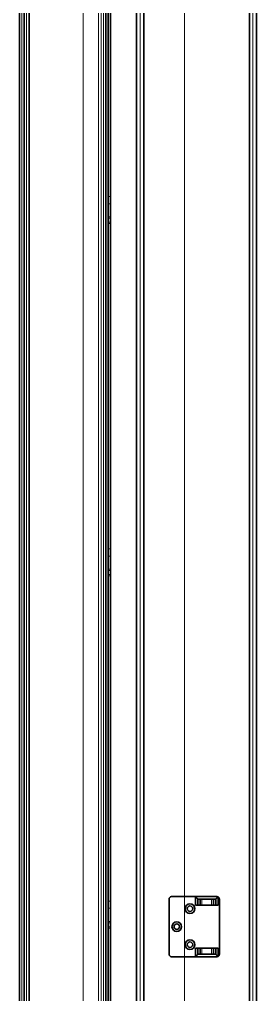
# Model space of a CAD drawing. Header units: millimetres. Extents: x 6115 to 12360, y 7255 to 12668.
# Drawn here: x 6127 to 6325, y 8779 to 9591 of the extents above; entities that cross this region are included whole.
import ezdxf

# ---------------------------------------------------------------- set-up
doc = ezdxf.new("R2010")
doc.units = ezdxf.units.MM
doc.layers.add('外形線', color=7, linetype='Continuous', lineweight=50)

msp = doc.modelspace()

# ---------------------------------------------------------------- linework, layer by layer
at = {"layer": '外形線', "linetype": 'Continuous', "lineweight": 35}
for p, q in [((6126.9, 7664.79), (6126.9, 10322.99)), ((6130.9, 7665.42), (6130.9, 10321.32)), ((6134.9, 10320.9), (6134.9, 7666.05)), ((6198.9, 7819.71), (6198.9, 10320.9)), ((6224.61, 10324.95), (6224.61, 7626.32)), ((6230.61, 7626.32), (6230.61, 10324.32)), ((6318.61, 10324.32), (6318.61, 7626.32)), ((6200.9, 7819.71), (6200.9, 10318.18)), ((6202.9, 7819.71), (6202.9, 10318.18)), ((6324.61, 7630.18), (6324.61, 10277.56)), ((6253.61, 8860.82), (6273.61, 8860.82)), ((6273.61, 8860.82), (6273.61, 8853.82)), ((6273.61, 8860.82), (6291.61, 8860.82)), ((6292.61, 8853.82), (6292.61, 8860.55)), ((6251.61, 8812.82), (6251.61, 8858.82)), ((6273.61, 8853.82), (6275.61, 8853.82)), ((6275.61, 8858.82), (6275.61, 8853.82)), ((6275.61, 8858.82), (6277.61, 8858.82)), ((6277.61, 8853.82), (6275.61, 8853.82)), ((6277.61, 8853.82), (6277.61, 8858.82)), ((6288.61, 8858.82), (6277.61, 8858.82)), ((6277.61, 8853.82), (6288.61, 8853.82)), ((6288.61, 8858.82), (6290.61, 8858.82)), ((6288.61, 8858.82), (6288.61, 8853.82)), ((6290.61, 8853.82), (6288.61, 8853.82)), ((6290.61, 8853.82), (6290.61, 8858.82)), ((6290.61, 8853.82), (6292.61, 8853.82)), ((6293.61, 8858.82), (6293.61, 8812.82)), ((6273.61, 8810.82), (6253.61, 8810.82)), ((6275.61, 8817.82), (6273.61, 8817.82)), ((6273.61, 8817.82), (6273.61, 8810.82)), ((6291.61, 8810.82), (6273.61, 8810.82)), ((6275.61, 8817.82), (6275.61, 8812.82)), ((6275.61, 8817.82), (6277.61, 8817.82)), ((6277.61, 8812.82), (6275.61, 8812.82)), ((6288.61, 8817.82), (6277.61, 8817.82)), ((6277.61, 8812.82), (6277.61, 8817.82)), ((6277.61, 8812.82), (6288.61, 8812.82)), ((6288.61, 8817.82), (6288.61, 8812.82)), ((6288.61, 8817.82), (6290.61, 8817.82)), ((6290.61, 8812.82), (6288.61, 8812.82)), ((6290.61, 8812.82), (6290.61, 8817.82)), ((6292.61, 8817.82), (6290.61, 8817.82)), ((6292.61, 8811.08), (6292.61, 8817.82))]:
    msp.add_line(p, q, dxfattribs=at).dxf.unprotected_set("ltscale", 0)
at = {"layer": '外形線', "linetype": 'Continuous', "lineweight": 18}
for p, q in [((6128.9, 10324.03), (6128.9, 7653.74)), ((6132.9, 10321.32), (6132.9, 7651.03)), ((6179.9, 10321.11), (6179.9, 7650.82)), ((6192.9, 7650.82), (6192.9, 10321.11)), ((6194.9, 7651.13), (6194.9, 10321.42)), ((6196.9, 10321.11), (6196.9, 7651.23)), ((6227.61, 7489.32), (6227.61, 10324.95)), ((6264.61, 7752.55), (6264.61, 10318.3)), ((6321.61, 10280.74), (6321.61, 7630.18)), ((6202.9, 9443.89), (6200.9, 9443.89)), ((6202.9, 9437.89), (6200.9, 9437.89)), ((6202.9, 9426.93), (6200.9, 9426.93)), ((6202.9, 9426.92), (6200.9, 9426.92)), ((6202.9, 9425.87), (6200.9, 9425.87)), ((6202.9, 9422.44), (6200.9, 9422.44)), ((6202.9, 9421.4), (6200.9, 9421.4)), ((6202.9, 9421.38), (6200.9, 9421.38)), ((6202.9, 9150.51), (6200.9, 9150.51)), ((6202.9, 9144.51), (6200.9, 9144.51)), ((6202.9, 9133.54), (6200.9, 9133.54)), ((6202.9, 9133.53), (6200.9, 9133.53)), ((6202.9, 9132.49), (6200.9, 9132.49)), ((6202.9, 9129.06), (6200.9, 9129.06)), ((6202.9, 9128.01), (6200.9, 9128.01)), ((6202.9, 9128), (6200.9, 9128)), ((6202.9, 8857.12), (6200.9, 8857.12)), ((6202.9, 8851.12), (6200.9, 8851.12)), ((6279.11, 8858.82), (6279.11, 8853.82)), ((6287.11, 8858.82), (6287.11, 8853.82)), ((6202.9, 8840.16), (6200.9, 8840.16)), ((6202.9, 8840.15), (6200.9, 8840.15)), ((6202.9, 8839.1), (6200.9, 8839.1)), ((6202.9, 8835.67), (6200.9, 8835.67)), ((6202.9, 8834.63), (6200.9, 8834.63)), ((6202.9, 8834.62), (6200.9, 8834.62)), ((6279.11, 8817.82), (6279.11, 8812.82)), ((6287.11, 8817.82), (6287.11, 8812.82))]:
    msp.add_line(p, q, dxfattribs=at).dxf.unprotected_set("ltscale", 0)
at = {"layer": '外形線', "linetype": 'Continuous', "lineweight": 35}
for points in [[(6273.61, 8860.82), (6273.72, 8860.7), (6273.83, 8860.59), (6273.94, 8860.48), (6274.06, 8860.37), (6274.17, 8860.25), (6274.28, 8860.14), (6274.39, 8860.03), (6274.49, 8859.93), (6274.6, 8859.82), (6274.7, 8859.72), (6274.81, 8859.62), (6274.9, 8859.52), (6275, 8859.42), (6275.09, 8859.33), (6275.18, 8859.25), (6275.26, 8859.16), (6275.33, 8859.09), (6275.4, 8859.02), (6275.46, 8858.96), (6275.51, 8858.91), (6275.55, 8858.87), (6275.58, 8858.84), (6275.6, 8858.82), (6275.61, 8858.82)], [(6290.61, 8858.82), (6290.61, 8858.82), (6290.63, 8858.84), (6290.65, 8858.86), (6290.69, 8858.9), (6290.73, 8858.94), (6290.79, 8859), (6290.85, 8859.06), (6290.91, 8859.13), (6290.99, 8859.2), (6291.06, 8859.28), (6291.15, 8859.36), (6291.23, 8859.44), (6291.32, 8859.53), (6291.41, 8859.62), (6291.51, 8859.72), (6291.61, 8859.82), (6291.7, 8859.92), (6291.8, 8860.02), (6291.91, 8860.12), (6292.01, 8860.22), (6292.11, 8860.32), (6292.22, 8860.43), (6292.32, 8860.53), (6292.43, 8860.64)], [(6291.61, 8860.82), (6291.64, 8860.82), (6291.67, 8860.82), (6291.71, 8860.81), (6291.74, 8860.81), (6291.78, 8860.81), (6291.81, 8860.81), (6291.85, 8860.8), (6291.88, 8860.8), (6291.92, 8860.79), (6291.95, 8860.79), (6291.99, 8860.78), (6292.02, 8860.77), (6292.06, 8860.76), (6292.09, 8860.76), (6292.12, 8860.75), (6292.16, 8860.74), (6292.19, 8860.73), (6292.23, 8860.72), (6292.26, 8860.71), (6292.3, 8860.69), (6292.33, 8860.68), (6292.36, 8860.67), (6292.4, 8860.65), (6292.43, 8860.64)], [(6292.43, 8860.64), (6292.44, 8860.64), (6292.44, 8860.63), (6292.45, 8860.63), (6292.46, 8860.63), (6292.47, 8860.62), (6292.47, 8860.62), (6292.48, 8860.61), (6292.49, 8860.61), (6292.5, 8860.61), (6292.5, 8860.6), (6292.51, 8860.6), (6292.52, 8860.6), (6292.53, 8860.59), (6292.53, 8860.59), (6292.54, 8860.58), (6292.55, 8860.58), (6292.56, 8860.58), (6292.56, 8860.57), (6292.57, 8860.57), (6292.58, 8860.56), (6292.58, 8860.56), (6292.59, 8860.56), (6292.6, 8860.55), (6292.61, 8860.55)], [(6273.61, 8810.82), (6273.72, 8810.93), (6273.83, 8811.04), (6273.94, 8811.16), (6274.06, 8811.27), (6274.17, 8811.38), (6274.28, 8811.49), (6274.39, 8811.6), (6274.49, 8811.71), (6274.6, 8811.81), (6274.7, 8811.92), (6274.81, 8812.02), (6274.9, 8812.11), (6275, 8812.21), (6275.09, 8812.3), (6275.18, 8812.39), (6275.26, 8812.47), (6275.33, 8812.54), (6275.4, 8812.61), (6275.46, 8812.67), (6275.51, 8812.72), (6275.55, 8812.76), (6275.58, 8812.79), (6275.6, 8812.81), (6275.61, 8812.82)], [(6290.61, 8812.82), (6290.61, 8812.81), (6290.63, 8812.79), (6290.65, 8812.77), (6290.69, 8812.73), (6290.73, 8812.69), (6290.79, 8812.63), (6290.85, 8812.57), (6290.91, 8812.51), (6290.99, 8812.43), (6291.06, 8812.36), (6291.15, 8812.28), (6291.23, 8812.19), (6291.32, 8812.1), (6291.41, 8812.01), (6291.51, 8811.91), (6291.61, 8811.82), (6291.7, 8811.72), (6291.8, 8811.62), (6291.91, 8811.52), (6292.01, 8811.41), (6292.11, 8811.31), (6292.22, 8811.2), (6292.32, 8811.1), (6292.43, 8810.99)], [(6292.43, 8810.99), (6292.4, 8810.98), (6292.36, 8810.97), (6292.33, 8810.95), (6292.3, 8810.94), (6292.26, 8810.93), (6292.23, 8810.92), (6292.19, 8810.91), (6292.16, 8810.89), (6292.12, 8810.89), (6292.09, 8810.88), (6292.06, 8810.87), (6292.02, 8810.86), (6291.99, 8810.85), (6291.95, 8810.85), (6291.92, 8810.84), (6291.88, 8810.84), (6291.85, 8810.83), (6291.81, 8810.83), (6291.78, 8810.82), (6291.74, 8810.82), (6291.71, 8810.82), (6291.67, 8810.82), (6291.64, 8810.82), (6291.61, 8810.82)], [(6292.61, 8811.08), (6292.6, 8811.08), (6292.59, 8811.08), (6292.58, 8811.07), (6292.58, 8811.07), (6292.57, 8811.06), (6292.56, 8811.06), (6292.56, 8811.06), (6292.55, 8811.05), (6292.54, 8811.05), (6292.53, 8811.04), (6292.53, 8811.04), (6292.52, 8811.04), (6292.51, 8811.03), (6292.5, 8811.03), (6292.5, 8811.03), (6292.49, 8811.02), (6292.48, 8811.02), (6292.47, 8811.01), (6292.47, 8811.01), (6292.46, 8811.01), (6292.45, 8811), (6292.44, 8811), (6292.44, 8811), (6292.43, 8810.99)]]:
    msp.add_lwpolyline(points, dxfattribs=at).dxf.unprotected_set("ltscale", 0)
for centre, radius in [((6269.11, 8850.82), 4), ((6269.11, 8850.82), 2.25), ((6258.11, 8835.82), 4), ((6258.11, 8835.82), 2.25), ((6269.11, 8820.82), 4), ((6269.11, 8820.82), 2.25)]:
    msp.add_circle(centre, radius, dxfattribs=at).dxf.unprotected_set("ltscale", 0)
for centre, start, end in [((6253.61, 8858.82), 90, 180), ((6291.61, 8858.82), 0, 60), ((6253.61, 8812.82), 180, 270), ((6291.61, 8812.82), 300, 0)]:
    msp.add_arc(centre, 2, start, end, dxfattribs=at).dxf.unprotected_set("ltscale", 0)

doc.saveas('drawing.dxf')
